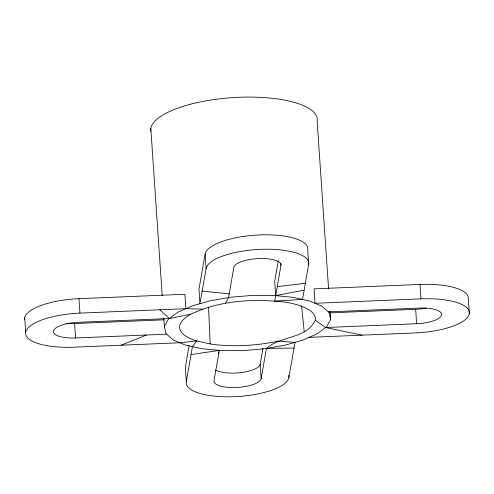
<?xml version="1.0" encoding="UTF-8"?>
<svg xmlns="http://www.w3.org/2000/svg" width="494" height="494" viewBox="0 0 494 494"><rect width="100%" height="100%" fill="white"/><g stroke="black" fill="none" stroke-linecap="round" stroke-linejoin="round"><path stroke-width="0.74" d="M189.109 345.658L185.318 367.369L186.3 381.8A51.487 16.845 -3.9 0 0 234.619 396.688A51.487 16.845 -3.9 0 0 288.885 377.515L295.035 342.336L277.98 341.107A68.055 22.267 -3.9 0 1 210.185 343.941L196.766 340.946L179.927 342.756L74.001 347.183A51.487 16.845 -3.9 0 1 25.682 332.289L24.7 317.858M205.115 254.107L198.965 289.286L199.947 303.717L206.097 268.538L205.115 254.107A51.487 16.845 -3.9 0 1 259.381 234.934A51.487 16.845 -3.9 0 1 307.7 249.822L308.682 264.253L302.532 299.432L274.713 301.118L280.956 265.414L280.802 263.135M186.3 381.8L192.45 346.621L196.766 340.946A68.055 22.267 -3.9 0 1 190.746 314.221C219.793 300.445 253.243 298.432 284.797 302.112A68.055 22.267 -3.9 0 1 315.289 320.192L325.62 327.534L362.065 335.148M191.061 354.562L219.311 350.413L214.026 380.639A23.656 7.743 -3.9 0 0 236.225 387.481A23.656 7.743 -3.9 0 0 261.159 378.67L260.177 364.239L262.95 348.369M278.258 260.807L274.689 281.209L275.677 295.64L304.156 290.139M261.159 378.67L266.445 348.443C280.543 335.475 306.366 339.292 315.289 320.192M225.375 303.477L228.537 297.61L233.823 267.384A23.656 7.743 -3.9 0 1 258.757 258.572A23.656 7.743 -3.9 0 1 280.956 265.414M164.317 326.497L168.398 319.229L177.871 312.22L192.092 305.947L210.086 300.84L230.63 297.24L252.323 295.4L273.682 295.443L293.263 297.363L309.719 301.037L321.94 306.206L329.084 312.523L330.671 319.55L326.583 326.818L317.111 333.827L302.896 340.1L284.902 345.213L264.358 348.807L242.665 350.647L221.3 350.61L201.719 348.684L185.262 345.016L173.042 339.847L165.898 333.53L164.317 326.497L163.736 318.056M121.116 345.213L146.422 335.018M166.626 334.172L75.607 337.976A23.656 7.743 -3.9 0 1 53.408 331.134A23.656 7.743 -3.9 0 1 78.342 322.323L169.362 318.519L190.746 314.221M277.245 286.662L305.366 283.241M24.638 319.334A51.487 16.845 -3.9 0 1 78.972 298.685L184.898 294.257L185.88 308.688L202.336 309.108M419.999 284.439L314.073 288.86L315.055 303.291L420.987 298.87A51.487 16.845 -3.9 0 1 469.3 313.758L468.318 299.327A51.487 16.845 -3.9 0 0 419.999 284.439L420.987 298.87M25.682 332.289A51.487 16.845 -3.9 0 1 79.954 313.116L185.88 308.688M328.362 311.881L419.375 308.077A23.656 7.743 -3.9 0 1 441.574 314.919A23.656 7.743 -3.9 0 1 416.64 323.731L325.62 327.534M66.412 323.391A23.656 7.743 -3.9 0 0 74.625 323.545L164.113 319.809M329.992 312.875L415.658 309.3A23.656 7.743 -3.9 0 0 426.223 308.058M309.102 337.365L415.028 332.937A51.487 16.845 -3.9 0 0 469.3 313.758M266.445 348.443L294.035 348.042M202.163 291.052L229.185 293.905M159.84 309.775L169.362 318.519M218.632 351.938L218.786 353.408M301.544 305.743L304.236 331.832M415.658 309.3L416.64 323.731M328.578 288.842L317.167 121.462A83.492 27.318 -3.9 0 0 234.465 97.528A83.492 27.318 -3.9 0 0 150.763 131.274M330.097 311.103L330.671 319.55M288.731 375.236L288.885 377.515M150.812 128.409L162.217 295.789M78.972 298.685L79.954 313.116M74.625 323.545L75.607 337.976M208.554 307.002L210.185 343.941M206.097 268.538A51.487 16.845 -3.9 0 1 260.369 249.359A51.487 16.845 -3.9 0 1 308.682 264.253M260.177 364.239A23.656 7.743 -3.9 0 1 241.387 372.532A23.656 7.743 -3.9 0 1 215.514 369.987"/></g></svg>
